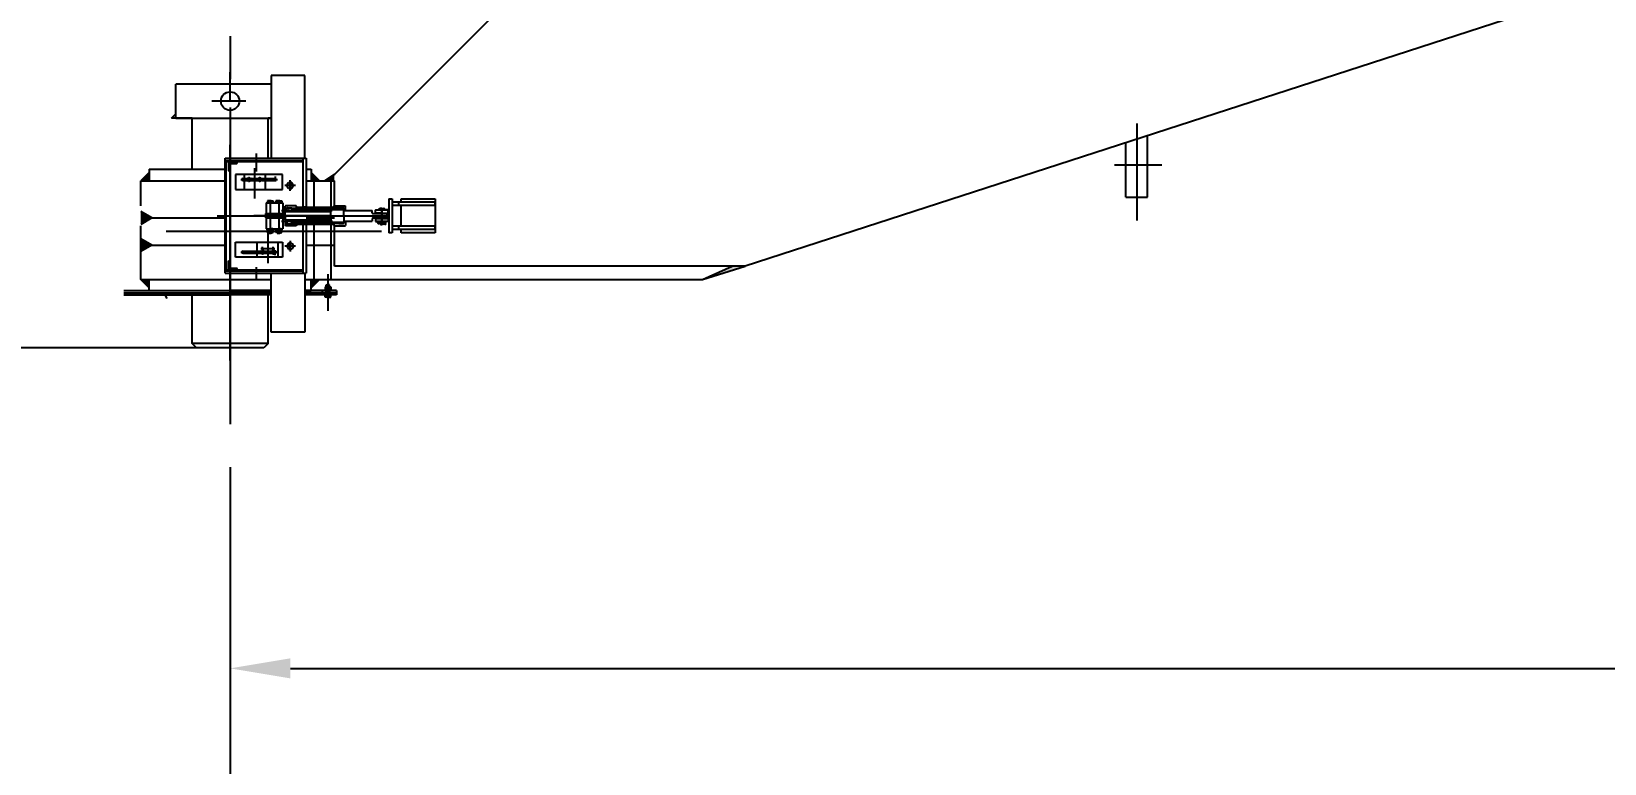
# Model space of a CAD drawing. Header units: millimetres. Extents: x 0 to 25200, y 0 to 17820.
# Drawn here: x 3734 to 8429, y 3996 to 6180 of the extents above; entities that cross this region are included whole.
import ezdxf

# ---------------------------------------------------------------- set-up
doc = ezdxf.new("R2010")
doc.units = ezdxf.units.MM
doc.header["$LTSCALE"] = 600
doc.linetypes.add('G', pattern=[2, 1.25, -0.25, 0.25, -0.25])
for name, color, linetype in [('01', 7, 'Continuous'), ('02', 1, 'Continuous'), ('05', 142, 'G'), ('08', 1, 'Continuous')]:
    doc.layers.add(name, color=color, linetype=linetype)
doc.styles.get("Standard").update_dxf_attribs({"font": 'isocp', "width": 0.707, "bigfont": 'intecad.shx'})
doc.dimstyles.new('INTE', dxfattribs={"dimscale": 60, "dimtxt": 7, "dimasz": 3, "dimexe": 3, "dimexo": 0, "dimgap": 1, "dimtad": 1, "dimdec": 0, "dimdsep": 46, "dimtxsty": 'Standard', "dimcen": 0, "dimclrd": 1, "dimclre": 1, "dimclrt": 3, "dimaunit": 1, "dimadec": 0, "dimazin": 0, "dimtfac": 1, "dimtdec": 0, "dimtmove": 0, "dimatfit": 0, "dimfxl": 0, "dimarcsym": 0})

# ---------------------------------------------------------------- blocks, each defined once
blk = doc.blocks.new('*U121')
at = {"layer": '01'}
for p, q in [((-7.7, 2.6), (-7.7, 0)), ((0, 2.6), (-7.7, 2.6)), ((-7.7, 0), (0, 0)), ((0, 0), (-1.5, 2.6)), ((0, 2.6), (1.5, 0)), ((0, 2.6), (7.7, 2.6)), ((7.7, 0), (0, 0)), ((7.7, 2.6), (7.7, 0))]:
    blk.add_line(p, q, dxfattribs=at)
at = {"layer": '05'}
blk.add_line((0, 4.7), (0, -2.1), dxfattribs=at)
blk = doc.blocks.new('*U122')
at = {"layer": '01'}
for p, q in [((-8.4, 0), (-8.4, 8.9)), ((-8.4, 8.9), (0, 8.9)), ((-8.4, 5), (0, 5)), ((0, 8.9), (0, 0)), ((0, -8.9), (0, 0)), ((-8.4, 0), (-8.4, -8.9)), ((-8.4, -5), (0, -5)), ((-8.4, -8.9), (0, -8.9))]:
    blk.add_line(p, q, dxfattribs=at)
at = {"layer": '05'}
blk.add_line((-9.5, 0), (1.1, 0), dxfattribs=at)
blk = doc.blocks.new('*U123')
at = {"layer": '01'}
for p, q in [((-6.4, 0), (-6.4, 8.8)), ((-6.4, 8.8), (0, 8.8)), ((0, 5), (-6.4, 5)), ((-6.4, 0), (-6.4, -8.8)), ((0, 8.8), (0, 0)), ((0, 5), (30, 5)), ((0, -8.8), (0, 0)), ((4.5, 5), (4.5, 0)), ((4.5, -5), (4.5, 0)), ((30, 5), (30, 0)), ((30, -5), (30, 0)), ((0, -5), (-6.4, -5)), ((-6.4, -8.8), (0, -8.8)), ((0, -5), (30, -5))]:
    blk.add_line(p, q, dxfattribs=at)
at = {"layer": '02'}
for p, q in [((30, 4), (4.5, 4)), ((30, -4), (4.5, -4))]:
    blk.add_line(p, q, dxfattribs=at)
at = {"layer": '05'}
blk.add_line((-9.5, 0), (33.5, 0), dxfattribs=at)
blk = doc.blocks.new('*U255')
at = {"layer": '01'}
for p, q in [((-8.4, 0), (-8.4, 8.9)), ((-8.4, 8.9), (0, 8.9)), ((-8.4, 5), (0, 5)), ((0, 8.9), (0, 0)), ((0, -8.9), (0, 0)), ((-8.4, 0), (-8.4, -8.9)), ((-8.4, -5), (0, -5)), ((-8.4, -8.9), (0, -8.9))]:
    blk.add_line(p, q, dxfattribs=at)
at = {"layer": '05'}
blk.add_line((-9.5, 0), (1.1, 0), dxfattribs=at)
blk = doc.blocks.new('*U256')
at = {"layer": '01'}
for p, q in [((-7.7, 2.6), (-7.7, 0)), ((0, 2.6), (-7.7, 2.6)), ((-7.7, 0), (0, 0)), ((0, 0), (-1.5, 2.6)), ((0, 2.6), (1.5, 0)), ((0, 2.6), (7.7, 2.6)), ((7.7, 0), (0, 0)), ((7.7, 2.6), (7.7, 0))]:
    blk.add_line(p, q, dxfattribs=at)
at = {"layer": '05'}
blk.add_line((0, 4.7), (0, -2.1), dxfattribs=at)
blk = doc.blocks.new('*U259')
at = {"layer": '01'}
for p, q in [((0, 5.5), (-5, 2.6)), ((-5, 2.6), (-5, 0)), ((-5, -2.6), (-5, 0)), ((5, 2.6), (0, 5.5)), ((5, 0), (5, 2.6)), ((5, 0), (5, -2.6)), ((0, -5.5), (-5, -2.6)), ((5, -2.6), (0, -5.5))]:
    blk.add_line(p, q, dxfattribs=at)
at = {"layer": '05'}
for p, q in [((-6.9, 0), (6.3, 0)), ((0, -7.3), (0, 6.9))]:
    blk.add_line(p, q, dxfattribs=at)
blk = doc.blocks.new('*U258')
at = {"layer": '01'}
for p, q in [((0, 25), (0, 0)), ((0, 25), (2, 25)), ((0, 0), (25, 0)), ((3, 6.5), (3, 24)), ((23.5, 3), (6.5, 3)), ((25, 0), (25, 1.5))]:
    blk.add_line(p, q, dxfattribs=at)
for centre, radius, start, end in [((2, 24), 0.99, 0.2621, 90), ((6.5, 6.5), 3.5, 180, 269.8782), ((23.5, 1.5), 1.52, 0, 90)]:
    blk.add_arc(centre, radius, start, end, dxfattribs=at)
blk = doc.blocks.new('*U257')
at = {"layer": '01'}
for p, q in [((0, 10), (-9, 4.8)), ((-9, 4.8), (-9, 0)), ((-9, -4.8), (-9, 0)), ((9, 4.8), (0, 10)), ((9, 0), (9, 4.8)), ((9, 0), (9, -4.8)), ((0, -10), (-9, -4.8)), ((9, -4.8), (0, -10))]:
    blk.add_line(p, q, dxfattribs=at)
at = {"layer": '05'}
for p, q in [((-10.9, 0), (10.3, 0)), ((0, -11.8), (0, 11.4))]:
    blk.add_line(p, q, dxfattribs=at)
blk = doc.blocks.new('*D319')
at = {"layer": '08', "color": 1, "lineweight": -2}
for p, q in [((22004.9, 5926.2), (22004.9, 4100.2)), ((4326.9, 4761.4), (4326.9, 4100.2)), ((4506.9, 4280.2), (21824.9, 4280.2))]:
    blk.add_line(p, q, dxfattribs=at)
at = {"layer": '08', "color": 1}
for points in [[(4506.9, 4310.2), (4506.9, 4250.2), (4326.9, 4280.2)], [(21824.9, 4310.2), (21824.9, 4250.2), (22004.9, 4280.2)]]:
    blk.add_solid(points, dxfattribs=at)
at = {"layer": 'DEFPOINTS', "color": 0}
for p in [(22004.9, 5926.2), (4326.9, 4761.4), (22004.9, 4280.2)]:
    blk.add_point(p, dxfattribs=at)
at = {"layer": '08', "color": 3, "insert": (13165.9, 4550.2), "char_height": 420, "attachment_point": 5}
blk.add_mtext('17678', dxfattribs=at)
blk = doc.blocks.new('*D320')
at = {"layer": '08', "color": 1, "lineweight": -2}
for p, q in [((23300.3, 7375), (23300.3, 3352.3)), ((4326.9, 4761.4), (4326.9, 3352.3)), ((4506.9, 3532.3), (23120.3, 3532.3))]:
    blk.add_line(p, q, dxfattribs=at)
at = {"layer": '08', "color": 1}
for points in [[(4506.9, 3562.3), (4506.9, 3502.3), (4326.9, 3532.3)], [(23120.3, 3562.3), (23120.3, 3502.3), (23300.3, 3532.3)]]:
    blk.add_solid(points, dxfattribs=at)
at = {"layer": 'DEFPOINTS', "color": 0}
for p in [(23300.3, 7375), (4326.9, 4761.4), (23300.3, 3532.3)]:
    blk.add_point(p, dxfattribs=at)
at = {"layer": '08', "color": 3, "insert": (13813.6, 3802.3), "char_height": 420, "attachment_point": 5}
blk.add_mtext('18973', dxfattribs=at)
blk = doc.blocks.new('*D323')
at = {"layer": '08', "color": 1, "lineweight": -2}
for p, q in [((4248.9, 9844.8), (3076.1, 9844.8)), ((3256.1, 5416.2), (3256.1, 9664.8)), ((4248.9, 5236.2), (3076.1, 5236.2))]:
    blk.add_line(p, q, dxfattribs=at)
at = {"layer": '08', "color": 1}
for points in [[(3226.1, 9664.8), (3286.1, 9664.8), (3256.1, 9844.8)], [(3226.1, 5416.2), (3286.1, 5416.2), (3256.1, 5236.2)]]:
    blk.add_solid(points, dxfattribs=at)
at = {"layer": 'DEFPOINTS', "color": 0}
for p in [(3256.1, 9844.8), (4248.9, 9844.8), (4248.9, 5236.2)]:
    blk.add_point(p, dxfattribs=at)
at = {"layer": '08', "color": 3, "insert": (2986.1, 7540.5), "char_height": 420, "attachment_point": 5, "rotation": 90}
blk.add_mtext('4609', dxfattribs=at)

msp = doc.modelspace()

# ---------------------------------------------------------------- hatches: boundary and pattern name
at = {"layer": '01', "ltscale": 0.857143}
for points in [[(4085.4, 5759.5), (4059.9, 5734.5), (4085.4, 5734.5)], [(4609.8, 5734.5), (4637.9, 5752.8), (4637.9, 5734.5)], [(4543.8, 5657.2), (4541.1, 5654.6), (4543.8, 5654.6)], [(4543.8, 5602.9), (4541.1, 5605.6), (4543.8, 5605.6)], [(5736.9, 5440.5), (5824.9, 5480), (5863.9, 5480)], [(4085.4, 5415.5), (4085.4, 5440.5), (4059.9, 5440.5)], [(4568.4, 5415.5), (4593.9, 5440.5), (4568.4, 5440.5)]]:
    msp.add_hatch(color=256, dxfattribs=at).paths.add_polyline_path(points)
at = {"layer": '01', "linetype": 'Continuous', "ltscale": 0.857143}
for points in [[(4568.4, 5759.5), (4586.9, 5741.4), (4586.9, 5734.5), (4568.4, 5734.5)], [(4593.9, 5734.5), (4586.9, 5734.5), (4586.9, 5741.4)]]:
    msp.add_hatch(color=7, dxfattribs=at).paths.add_polyline_path(points)
at = {"layer": '01', "ltscale": 0.857143}
h = msp.add_hatch(color=256, dxfattribs=at)
h.paths.add_polyline_path([(4059.9, 5623.6), (4059.9, 5604.6), (4092.8, 5623.6), (4092.8, 5623.6)])
h.paths.add_polyline_path([(4059.9, 5642.6), (4059.9, 5623.6), (4092.8, 5623.6)])
h = msp.add_hatch(color=256, dxfattribs=at)
h.paths.add_polyline_path([(4059.9, 5542.5), (4059.9, 5561.6), (4092.8, 5542.6), (4092.8, 5542.5)])
h.paths.add_polyline_path([(4059.9, 5523.5), (4059.9, 5542.5), (4092.8, 5542.5)])

# ---------------------------------------------------------------- linework, layer by layer
at = {"ltscale": 0.857143}
for p, q in [((4449.4, 6023.1), (4164.9, 6023.1)), ((4164.9, 5921.1), (4164.9, 6023.1)), ((4151.9, 5921.1), (4164.9, 5934.1)), ((4213.4, 5921.1), (4151.9, 5921.1)), ((4449.4, 5921.1), (4440.4, 5921.1)), ((4009.9, 5407), (4326.9, 5407)), ((4009.9, 5400), (4326.9, 5400)), ((4449.4, 5407), (4326.9, 5407)), ((4449.4, 5400), (4326.9, 5400)), ((4643.9, 5407), (4549.4, 5407)), ((4643.9, 5400), (4549.4, 5400)), ((4601.2, 5407), (4601.2, 5394)), ((4643.9, 5407), (4643.9, 5394)), ((4009.9, 5397), (4326.9, 5397)), ((4009.9, 5395.5), (4326.9, 5395.5)), ((4009.9, 5394), (4326.9, 5394)), ((4138.9, 5383.5), (4132.8, 5394)), ((4449.4, 5397), (4326.9, 5397)), ((4449.4, 5395.5), (4326.9, 5395.5)), ((4449.4, 5394), (4326.9, 5394)), ((4643.9, 5397), (4549.4, 5397)), ((4643.9, 5395.5), (4549.4, 5395.5)), ((4643.9, 5394), (4549.4, 5394)), ((4226.4, 5236.2), (4213.4, 5249.2)), ((4440.4, 5249.2), (4427.4, 5236.2))]:
    msp.add_line(p, q, dxfattribs=at)
msp.add_circle((4326.9, 5972.1), 27.5, dxfattribs=at)
at = {"layer": '01', "color": 7, "linetype": 'Continuous', "ltscale": 0.857143}
for p, q in [((9428, 6636.7), (5863.9, 5480)), ((4637.9, 5752.8), (5401.8, 6516.7)), ((7064.4, 5686), (7064.4, 5869.6)), ((7000.4, 5686), (7000.4, 5848.9)), ((4311.8, 5794.6), (4543.8, 5794.6)), ((4314.8, 5791.6), (4543.8, 5791.6)), ((4059.9, 5734.5), (4311.8, 5734.5)), ((4059.9, 5660.1), (4059.9, 5734.5)), ((4085.4, 5769), (4311.8, 5769)), ((4085.4, 5769), (4085.4, 5734.5)), ((4553.8, 5769), (4568.4, 5769)), ((4553.8, 5734.5), (4637.9, 5734.5)), ((4568.4, 5769), (4568.4, 5734.5)), ((4577.9, 5654.6), (4577.9, 5734.5)), ((4627.9, 5654.6), (4627.9, 5734.5)), ((4637.9, 5660.1), (4637.9, 5734.5)), ((4800.3, 5681.1), (4800.3, 5579.1)), ((4810.3, 5681.1), (4810.3, 5579.1)), ((4092.8, 5623.6), (4059.9, 5642.6)), ((4433.8, 5636.6), (4489.3, 5636.6)), ((4434.3, 5668.6), (4484.3, 5668.6)), ((4434.3, 5668.6), (4434.3, 5636.6)), ((4484.3, 5668.6), (4484.3, 5636.6)), ((4495.8, 5644.1), (4490.8, 5644.1)), ((4490.8, 5638.1), (4490.8, 5642.6)), ((4490.8, 5642.6), (4626.3, 5642.6)), ((4510.8, 5652.9), (4524.8, 5652.9)), ((4510.8, 5650.1), (4650.8, 5650.1)), ((4553.8, 5655.6), (4543.8, 5655.6)), ((4600.8, 5654.6), (4543.8, 5654.6)), ((4627.8, 5630.1), (4627.8, 5649.1)), ((4627.8, 5649.1), (4665.8, 5649.1)), ((4650.8, 5652.9), (4636.8, 5652.9)), ((4665.8, 5630.1), (4665.8, 5649.1)), ((4665.8, 5647.1), (4670.8, 5647.1)), ((4667.3, 5646.1), (4750.8, 5646.1)), ((4752.3, 5636.6), (4795.8, 5636.6)), ((4059.9, 5623.6), (4311.8, 5623.6)), ((4059.9, 5440.5), (4059.9, 5600.1)), ((4433.8, 5623.6), (4489.3, 5623.6)), ((4434.3, 5623.6), (4434.3, 5591.6)), ((4434.3, 5591.6), (4484.3, 5591.6)), ((4484.3, 5623.6), (4484.3, 5591.6)), ((4490.8, 5617.6), (4490.8, 5622.1)), ((4490.8, 5617.6), (4626.3, 5617.6)), ((4495.8, 5616.1), (4490.8, 5616.1)), ((4510.8, 5610.1), (4650.8, 5610.1)), ((4510.8, 5607.2), (4524.8, 5607.2)), ((4543.8, 5605.6), (4600.8, 5605.6)), ((4553.8, 5604.6), (4543.8, 5604.6)), ((4553.8, 5623.6), (4637.9, 5623.6)), ((4577.9, 5440.5), (4577.9, 5605.6)), ((4627.8, 5630.1), (4627.8, 5611.1)), ((4627.8, 5611.1), (4665.8, 5611.1)), ((4627.9, 5440.5), (4627.9, 5605.6)), ((4650.8, 5607.2), (4636.8, 5607.2)), ((4637.9, 5480), (4637.9, 5600.1)), ((4665.8, 5630.1), (4665.8, 5611.1)), ((4665.8, 5613.1), (4670.8, 5613.1)), ((4667.3, 5614.1), (4750.8, 5614.1)), ((4750.8, 5622.1), (4750.8, 5614.1)), ((4752.3, 5623.6), (4795.8, 5623.6)), ((4774.8, 5610.1), (4771.3, 5610.1)), ((4774.8, 5607.1), (4771.3, 5607.1)), ((4772, 5608.6), (4774.8, 5608.6)), ((4774.8, 5606.1), (4784.8, 5606.1)), ((4784.8, 5610.1), (4790.8, 5610.1)), ((4790.8, 5608.6), (4784.8, 5608.6)), ((4784.8, 5608.6), (4791.8, 5605.8)), ((4784.8, 5607), (4791.3, 5604.4)), ((4790.8, 5610.1), (4790.8, 5608.6)), ((4791.3, 5604.4), (4791.8, 5605.8)), ((4059.9, 5542.5), (4311.8, 5542.5)), ((4092.8, 5542.5), (4059.9, 5523.5)), ((4553.8, 5542.5), (4637.9, 5542.5)), ((4311.8, 5465.6), (4543.8, 5465.6)), ((4314.8, 5468.6), (4543.8, 5468.6)), ((5863.9, 5480), (4637.9, 5480)), ((4059.9, 5440.5), (4449.4, 5440.5)), ((4085.4, 5407), (4085.4, 5440.5)), ((4085.4, 5407), (4449.4, 5407)), ((4549.4, 5440.5), (5736.9, 5440.5)), ((4549.4, 5407), (4568.4, 5407)), ((4568.4, 5407), (4568.4, 5440.5))]:
    msp.add_line(p, q, dxfattribs=at)
at = {"layer": '01', "ltscale": 0.857143}
for p, q in [((4449.4, 6048.1), (4449.4, 5801.6)), ((4549.4, 6048.1), (4449.4, 6048.1)), ((4549.4, 5801.6), (4549.4, 6048.1)), ((4164.9, 5921.1), (4449.4, 5921.1)), ((4213.4, 5769), (4213.4, 5921.1)), ((4440.4, 5801.6), (4440.4, 5921.1)), ((4311.8, 5801.6), (4553.8, 5801.6)), ((4311.8, 5458.6), (4311.8, 5801.6)), ((4314.8, 5465.6), (4314.8, 5794.6)), ((4543.8, 5801.6), (4543.8, 5654.6)), ((4553.8, 5801.6), (4553.8, 5654.6)), ((4085.4, 5759.5), (4059.9, 5734.5)), ((4483.3, 5753.6), (4343.3, 5753.6)), ((4343.3, 5753.6), (4343.3, 5708.6)), ((4365.3, 5741.6), (4380.4, 5741.6)), ((4365.3, 5735.6), (4380.3, 5735.6)), ((4369.2, 5753.6), (4369.2, 5708.6)), ((4374.7, 5741.6), (4374.7, 5735.6)), ((4387.9, 5741.6), (4412.4, 5741.6)), ((4388, 5735.6), (4412.3, 5735.6)), ((4419.9, 5741.6), (4461.3, 5741.6)), ((4420, 5735.6), (4461.3, 5735.6)), ((4425.7, 5735.6), (4425.7, 5741.6)), ((4431.2, 5753.6), (4431.2, 5708.6)), ((4483.3, 5708.6), (4483.3, 5753.6)), ((4568.4, 5759.5), (4593.9, 5734.5)), ((4637.9, 5752.8), (4609.8, 5734.5)), ((4343.3, 5708.6), (4483.3, 5708.6)), ((4800.3, 5681.1), (4810.3, 5681.1)), ((4836.8, 5671.1), (4836.8, 5681.1)), ((4836.8, 5681.1), (4939, 5681.1)), ((4939, 5681.1), (4939, 5579.1)), ((7000.4, 5686), (7064.4, 5686)), ((4433.8, 5623.6), (4433.8, 5636.6)), ((4437.9, 5675), (4437.9, 5668.6)), ((4446.8, 5675), (4437.9, 5675)), ((4437.9, 5668.6), (4446.8, 5668.6)), ((4441.8, 5668.6), (4441.8, 5675)), ((4446.8, 5675), (4455.7, 5675)), ((4455.7, 5668.6), (4446.8, 5668.6)), ((4451.8, 5668.6), (4451.8, 5675)), ((4455.7, 5675), (4455.7, 5668.6)), ((4462.9, 5675), (4462.9, 5668.6)), ((4471.8, 5675), (4462.9, 5675)), ((4462.9, 5668.6), (4471.8, 5668.6)), ((4466.8, 5668.6), (4466.8, 5675)), ((4471.8, 5675), (4480.7, 5675)), ((4480.7, 5668.6), (4471.8, 5668.6)), ((4476.8, 5668.6), (4476.8, 5675)), ((4480.7, 5675), (4480.7, 5668.6)), ((4491.8, 5660.1), (4490.8, 5659.1)), ((4490.8, 5630.1), (4490.8, 5659.1)), ((4523.8, 5660.1), (4491.8, 5660.1)), ((4495.8, 5642.6), (4495.8, 5652.1)), ((4495.8, 5642.6), (4495.8, 5646.1)), ((4497.7, 5642.6), (4498.3, 5646.2)), ((4497.8, 5654.1), (4510.8, 5654.1)), ((4498.3, 5642.6), (4498.3, 5646.1)), ((4500.2, 5642.6), (4500.8, 5646.3)), ((4502.8, 5642.6), (4503.3, 5645.9)), ((4503.9, 5642.6), (4503.3, 5646.3)), ((4510.2, 5642.6), (4510.8, 5646.3)), ((4510.8, 5642.6), (4510.8, 5654.6)), ((4510.8, 5652.1), (4510.8, 5642.6)), ((4512.8, 5642.6), (4513.3, 5645.9)), ((4513.9, 5642.6), (4513.3, 5646.3)), ((4520.2, 5642.6), (4520.8, 5646.3)), ((4522.8, 5642.6), (4523.3, 5645.9)), ((4523.9, 5642.6), (4523.3, 5646.3)), ((4524.8, 5659.1), (4523.8, 5660.1)), ((4524.8, 5652.9), (4524.8, 5659.1)), ((4543.8, 5654.6), (4524.8, 5654.6)), ((4541.1, 5654.6), (4543.8, 5657.2)), ((4572.2, 5642.6), (4572.8, 5646.3)), ((4574.8, 5642.6), (4575.3, 5645.9)), ((4575.9, 5642.6), (4575.3, 5646.3)), ((4582.2, 5642.6), (4582.8, 5646.3)), ((4584.8, 5642.6), (4585.3, 5645.9)), ((4585.9, 5642.6), (4585.3, 5646.3)), ((4592.2, 5642.6), (4592.8, 5646.3)), ((4594.8, 5642.6), (4595.3, 5645.9)), ((4595.9, 5642.6), (4595.3, 5646.3)), ((4636.8, 5654.6), (4600.8, 5654.6)), ((4602.2, 5642.6), (4602.8, 5646.3)), ((4604.8, 5642.6), (4605.3, 5645.9)), ((4605.9, 5642.6), (4605.3, 5646.3)), ((4612.2, 5642.6), (4612.8, 5646.3)), ((4614.8, 5642.6), (4615.3, 5645.9)), ((4615.9, 5642.6), (4615.3, 5646.3)), ((4622.2, 5642.6), (4622.8, 5646.3)), ((4624.8, 5642.6), (4625.3, 5645.9)), ((4625.3, 5642.6), (4625.3, 5646.1)), ((4627.8, 5614.1), (4627.8, 5646.1)), ((4636.8, 5659.1), (4637.8, 5660.1)), ((4636.8, 5652.9), (4636.8, 5659.1)), ((4637.8, 5660.1), (4669.8, 5660.1)), ((4650.8, 5649.1), (4650.8, 5654.6)), ((4663.8, 5654.1), (4650.8, 5654.1)), ((4650.8, 5649.1), (4650.8, 5652.1)), ((4665.8, 5630.1), (4665.8, 5652.1)), ((4669.8, 5660.1), (4670.8, 5659.1)), ((4670.8, 5646.1), (4670.8, 5659.1)), ((4750.8, 5638.1), (4750.8, 5646.1)), ((4760.8, 5647.1), (4761.3, 5647.6)), ((4798.8, 5647.1), (4760.8, 5647.1)), ((4760.8, 5638.1), (4760.8, 5647.1)), ((4760.8, 5638.1), (4798.8, 5638.1)), ((4761.3, 5637.6), (4760.8, 5638.1)), ((4761.3, 5647.6), (4779.8, 5647.6)), ((4779.8, 5637.6), (4761.3, 5637.6)), ((4769.8, 5649.6), (4769.8, 5647.6)), ((4779.8, 5649.6), (4769.8, 5649.6)), ((4769.8, 5647.6), (4779.8, 5647.6)), ((4779.8, 5652.1), (4774.1, 5652.1)), ((4774.1, 5649.6), (4779.8, 5649.6)), ((4774.8, 5637.6), (4774.8, 5636.6)), ((4779.8, 5652.1), (4785.6, 5652.1)), ((4779.8, 5649.6), (4789.8, 5649.6)), ((4785.5, 5649.6), (4779.8, 5649.6)), ((4798.3, 5647.6), (4779.8, 5647.6)), ((4779.8, 5637.6), (4798.3, 5637.6)), ((4784.8, 5637.6), (4784.8, 5636.6)), ((4789.8, 5649.6), (4789.8, 5647.6)), ((4795.8, 5623.6), (4795.8, 5636.6)), ((4798.8, 5647.1), (4798.3, 5647.6)), ((4798.3, 5637.6), (4798.8, 5638.1)), ((4798.8, 5638.1), (4798.8, 5647.1)), ((4939, 5671.1), (4810.3, 5671.1)), ((4939, 5661.1), (4810.3, 5661.1)), ((4830.3, 5661.1), (4830.3, 5671.1)), ((4836.8, 5599.1), (4836.8, 5661.1)), ((4939, 5661.1), (4939, 5671.1)), ((4092.9, 5623.6), (4060, 5604.6)), ((4490.8, 5630.1), (4490.8, 5601.1)), ((4491.8, 5600.1), (4490.8, 5601.1)), ((4523.8, 5600.1), (4491.8, 5600.1)), ((4495.8, 5617.6), (4495.8, 5608.1)), ((4495.8, 5614.1), (4495.8, 5617.6)), ((4495.8, 5614.3), (4496.3, 5617.6)), ((4497.8, 5606.1), (4510.8, 5606.1)), ((4498.3, 5613.9), (4498.9, 5617.6)), ((4505.8, 5613.9), (4505.2, 5617.6)), ((4505.8, 5614.3), (4506.3, 5617.6)), ((4508.3, 5613.9), (4508.9, 5617.6)), ((4510.8, 5617.6), (4510.8, 5605.5)), ((4510.8, 5617.6), (4510.8, 5608.1)), ((4515.8, 5613.9), (4515.2, 5617.6)), ((4515.8, 5614.3), (4516.3, 5617.6)), ((4518.3, 5613.9), (4518.9, 5617.6)), ((4524.8, 5601.1), (4523.8, 5600.1)), ((4524.8, 5607.2), (4524.8, 5601.1)), ((4524.8, 5605.6), (4543.8, 5605.6)), ((4525.8, 5613.9), (4525.2, 5617.6)), ((4525.8, 5614.3), (4526.3, 5617.6)), ((4528.3, 5613.9), (4528.9, 5617.6)), ((4541.1, 5605.6), (4543.8, 5602.9)), ((4543.8, 5605.6), (4543.8, 5458.6)), ((4553.8, 5605.6), (4553.8, 5458.6)), ((4577.8, 5613.9), (4577.2, 5617.6)), ((4577.8, 5614.3), (4578.3, 5617.6)), ((4580.3, 5613.9), (4580.9, 5617.6)), ((4587.8, 5613.9), (4587.2, 5617.6)), ((4587.8, 5614.3), (4588.3, 5617.6)), ((4590.3, 5613.9), (4590.9, 5617.6)), ((4597.8, 5613.9), (4597.2, 5617.6)), ((4597.8, 5614.3), (4598.3, 5617.6)), ((4600.3, 5613.9), (4600.9, 5617.6)), ((4600.8, 5605.6), (4636.8, 5605.6)), ((4607.8, 5613.9), (4607.2, 5617.6)), ((4607.8, 5614.3), (4608.3, 5617.6)), ((4610.3, 5613.9), (4610.9, 5617.6)), ((4617.8, 5613.9), (4617.2, 5617.6)), ((4617.8, 5614.3), (4618.3, 5617.6)), ((4620.3, 5613.9), (4620.9, 5617.6)), ((4625.3, 5614), (4625, 5617.6)), ((4625.3, 5614.1), (4625.3, 5617.6)), ((4636.8, 5607.2), (4636.8, 5601.1)), ((4636.8, 5601.1), (4637.8, 5600.1)), ((4637.8, 5600.1), (4669.8, 5600.1)), ((4650.8, 5611.1), (4650.8, 5605.5)), ((4650.8, 5608.1), (4650.8, 5611.1)), ((4663.8, 5606.1), (4650.8, 5606.1)), ((4665.8, 5630.1), (4665.8, 5608.1)), ((4669.8, 5600.1), (4670.8, 5601.1)), ((4670.8, 5614.1), (4670.8, 5601.1)), ((4761.3, 5622.6), (4760.8, 5622.1)), ((4760.8, 5622.1), (4798.8, 5622.1)), ((4760.8, 5622.1), (4760.8, 5613.1)), ((4798.8, 5613.1), (4760.8, 5613.1)), ((4760.8, 5613.1), (4761.3, 5612.6)), ((4779.8, 5622.6), (4761.3, 5622.6)), ((4761.3, 5612.6), (4779.8, 5612.6)), ((4769.8, 5612.6), (4779.8, 5612.6)), ((4769.8, 5610.6), (4769.8, 5612.6)), ((4779.8, 5610.6), (4769.8, 5610.6)), ((4774.8, 5623.6), (4774.8, 5622.6)), ((4774.8, 5610.6), (4774.8, 5606.1)), ((4774.8, 5606.1), (4775.7, 5604.6)), ((4775.7, 5604.6), (4779.8, 5604.6)), ((4779.8, 5622.6), (4798.3, 5622.6)), ((4798.3, 5612.6), (4779.8, 5612.6)), ((4789.8, 5612.6), (4779.8, 5612.6)), ((4779.8, 5610.6), (4789.8, 5610.6)), ((4783.9, 5604.6), (4779.8, 5604.6)), ((4784.8, 5606.1), (4783.9, 5604.6)), ((4784.8, 5623.6), (4784.8, 5622.6)), ((4784.8, 5610.6), (4784.8, 5606.1)), ((4789.8, 5610.6), (4789.8, 5612.6)), ((4798.3, 5622.6), (4798.8, 5622.1)), ((4798.8, 5613.1), (4798.3, 5612.6)), ((4798.8, 5622.1), (4798.8, 5613.1)), ((4939, 5599.1), (4810.3, 5599.1)), ((4939, 5589.1), (4810.3, 5589.1)), ((4830.3, 5589.1), (4830.3, 5599.1)), ((4836.8, 5579.1), (4836.8, 5589.1)), ((4939, 5589.1), (4939, 5599.1)), ((4092.9, 5542.5), (4060, 5561.5)), ((4343.3, 5551.6), (4483.3, 5551.6)), ((4343.3, 5506.6), (4343.3, 5551.6)), ((4408, 5506.6), (4408, 5551.6)), ((4441.8, 5580.6), (4441.8, 5578.6)), ((4441.8, 5578.6), (4446.8, 5578.6)), ((4451.8, 5578.6), (4446.8, 5578.6)), ((4451.8, 5580.6), (4451.8, 5578.6)), ((4466.8, 5580.6), (4466.8, 5578.6)), ((4466.8, 5578.6), (4471.8, 5578.6)), ((4470, 5506.6), (4470, 5551.6)), ((4476.8, 5578.6), (4471.8, 5578.6)), ((4476.8, 5580.6), (4476.8, 5578.6)), ((4483.3, 5551.6), (4483.3, 5506.6)), ((4810.3, 5579.1), (4800.3, 5579.1)), ((4810.3, 5579.1), (4810.3, 5579.1)), ((4939, 5579.1), (4836.8, 5579.1)), ((4483.3, 5506.6), (4343.3, 5506.6)), ((4365.3, 5524.6), (4419.2, 5524.6)), ((4365.3, 5518.6), (4419.3, 5518.6)), ((4426.8, 5524.6), (4451.2, 5524.6)), ((4426.8, 5518.6), (4451.3, 5518.6)), ((4458.8, 5524.6), (4461.3, 5524.6)), ((4458.8, 5518.6), (4461.3, 5518.6)), ((4464.5, 5524.6), (4464.5, 5518.6)), ((4311.8, 5458.6), (4553.8, 5458.6)), ((4449.4, 5283.1), (4449.4, 5458.6)), ((4549.4, 5458.6), (4549.4, 5283.1)), ((5736.9, 5440.5), (5863.9, 5480)), ((5736.9, 5440.5), (5824.9, 5480)), ((4085.4, 5415.5), (4059.9, 5440.5)), ((4568.4, 5415.5), (4593.9, 5440.5)), ((4213.4, 5249.2), (4213.4, 5394)), ((4440.4, 5249.2), (4440.4, 5394)), ((4549.4, 5283.1), (4449.4, 5283.1)), ((4440.4, 5249.2), (4213.4, 5249.2)), ((4427.4, 5236.2), (4226.4, 5236.2))]:
    msp.add_line(p, q, dxfattribs=at)
at = {"layer": '01', "color": 7, "linetype": 'Continuous', "ltscale": 0.857143}
for radius in [2, 1.16]:
    msp.add_circle((4770, 5608.6), radius, dxfattribs=at)
at = {"layer": '01', "ltscale": 0.857143}
for centre, radius, start, end in [((4365.3, 5738.6), 3, 90, 270), ((4461.3, 5738.6), 3, 270, 90), ((4497.8, 5652.1), 2, 90, 180), ((4497.1, 5646.1), 1.25, 0, 180), ((4502.1, 5646.1), 1.25, 0, 180), ((4512.1, 5646.1), 1.25, 0, 180), ((4522.1, 5646.1), 1.25, 0, 180), ((4574.1, 5646.1), 1.25, 0, 180), ((4584.1, 5646.1), 1.25, 0, 180), ((4594.1, 5646.1), 1.25, 0, 180), ((4604.1, 5646.1), 1.25, 0, 180), ((4614.1, 5646.1), 1.25, 0, 180), ((4624.1, 5646.1), 1.25, 0, 180), ((4626.6, 5646.1), 1.25, 0, 180), ((4663.8, 5652.1), 2, 0, 90), ((4752.3, 5638.1), 1.5, 180, 270), ((4774.1, 5650.8), 1.25, 92.3977, 270), ((4785.6, 5650.8), 1.25, 267.6015, 89.9997), ((4497.1, 5614.1), 1.25, 180, 0), ((4497.8, 5608.1), 2, 180, 270), ((4507.1, 5614.1), 1.25, 180, 0), ((4517.1, 5614.1), 1.25, 180, 0), ((4527.1, 5614.1), 1.25, 180, 0), ((4579.1, 5614.1), 1.25, 180, 0), ((4589.1, 5614.1), 1.25, 180, 0), ((4599.1, 5614.1), 1.25, 180, 0), ((4609.1, 5614.1), 1.25, 180, 0), ((4619.1, 5614.1), 1.25, 180, 0), ((4626.5, 5614.1), 1.25, 180, 0), ((4663.8, 5608.1), 2, 270, 0), ((4365.3, 5521.6), 3, 90, 270), ((4461.3, 5521.6), 3, 270, 90)]:
    msp.add_arc(centre, radius, start, end, dxfattribs=at)
at = {"layer": '01', "color": 7, "linetype": 'Continuous', "ltscale": 0.857143}
for centre, start, end in [((4489.3, 5638.1), 270, 0), ((4626.3, 5644.1), 270, 0), ((4667.3, 5647.6), 180, 270), ((4489.3, 5622.1), 0, 90), ((4626.3, 5616.1), 0, 90), ((4667.3, 5612.6), 90, 180), ((4752.3, 5622.1), 90, 180)]:
    msp.add_arc(centre, 1.5, start, end, dxfattribs=at)
at = {"layer": '05', "ltscale": 0.857143}
for p, q in [((4326.9, 14137.5), (4326.9, 4272.8)), ((4326.9, 5198.9), (4326.9, 6058.4)), ((4373.5, 5972.1), (4272.5, 5972.1)), ((7032.4, 5905.4), (7032.4, 5615.6)), ((4404.8, 5815.7), (4404.8, 5762.4)), ((7107.4, 5781), (6966.5, 5781)), ((4368.8, 5737.2), (4368.8, 5722.3)), ((4380, 5738.6), (4421.3, 5738.6)), ((4384.2, 5743.1), (4384.2, 5734)), ((4400.2, 5681.3), (4400.2, 5771.7)), ((4416.2, 5743.1), (4416.2, 5734)), ((4461.3, 5747.4), (4461.3, 5732.4)), ((4505.8, 5704.5), (4505.8, 5736.6)), ((4326.9, 5687.7), (4326.9, 5126.4)), ((4521.9, 5720.6), (4489.7, 5720.6)), ((4446.8, 5678), (4446.8, 5575)), ((4471.8, 5678), (4471.8, 5575)), ((4480.4, 5646.1), (4630.9, 5646.1)), ((4779.8, 5653.6), (4779.8, 5603.1)), ((4779.8, 5651.6), (4779.8, 5645.8)), ((4779.8, 5634.3), (4779.8, 5650.2)), ((4288.3, 5630.1), (4802.5, 5630.1)), ((4480.4, 5630.1), (4631.3, 5630.1)), ((4480.4, 5614.1), (4632.5, 5614.1)), ((4506.1, 5630.1), (4657.5, 5630.1)), ((4767.2, 5608.6), (4779.8, 5608.6)), ((4779.8, 5608.5), (4779.8, 5614.4)), ((4785.4, 5608.6), (4779.8, 5608.6)), ((4778.9, 5583.1), (4018.7, 5583.1)), ((4439, 5578.9), (4439, 5488.4)), ((4505.8, 5555.6), (4505.8, 5523.5)), ((4407.7, 5522.9), (4407.7, 5537.9)), ((4418.8, 5532.6), (4460.2, 5532.6)), ((4423, 5528), (4423, 5537.1)), ((4455, 5528), (4455, 5537.1)), ((4461.3, 5512.8), (4461.3, 5527.7)), ((4521.9, 5539.6), (4489.7, 5539.6)), ((4404.8, 5476.8), (4404.8, 5437.4)), ((4618.9, 5455.8), (4618.9, 5346.8))]:
    msp.add_line(p, q, dxfattribs=at)
at = {"layer": '05', "color": 142, "linetype": 'G', "ltscale": 0.857143}
for p, q in [((4326.9, 5953.4), (4326.9, 5213.3)), ((4358.4, 5738.6), (4468.6, 5738.6)), ((4779.8, 5617.2), (4779.8, 5641.4)), ((4625.1, 5630.1), (4397.1, 5630.1)), ((4532, 5630.1), (4486.1, 5630.1)), ((4629.6, 5630.1), (4675.6, 5630.1)), ((4638.4, 5583.1), (4245.5, 5583.1)), ((4358.4, 5521.6), (4468.6, 5521.6))]:
    msp.add_line(p, q, dxfattribs=at)

# ---------------------------------------------------------------- block references
at = {"ltscale": 0.857143}
for name, p, rotation in [('*U122', (4618.9, 5409.6), 270), ('*U123', (4618.9, 5394), 90), ('*U121', (4618.9, 5409.6), 180)]:
    msp.add_blockref(name, p, dxfattribs=dict(at, rotation=rotation))
at = {"layer": '02', "ltscale": 0.857143}
for name, p, rotation in [('*U258', (4321.8, 5789.1), 270), ('*U259', (4384.2, 5738.5), 90), ('*U259', (4416.2, 5738.5), 90), ('*U255', (4446.8, 5589), 90), ('*U256', (4446.8, 5591.6), 180), ('*U255', (4471.8, 5589), 90), ('*U256', (4471.8, 5591.6), 180), ('*U257', (4505.8, 5539.6), 90)]:
    msp.add_blockref(name, p, dxfattribs=dict(at, rotation=rotation))
at = {"layer": '02', "ltscale": 0.857143, "xscale": -1}
for name, p, rotation in [('*U257', (4505.8, 5720.6), 90), ('*U258', (4321.8, 5471.1), 270), ('*U259', (4423, 5521.6), 90), ('*U259', (4455, 5521.6), 90)]:
    msp.add_blockref(name, p, dxfattribs=dict(at, rotation=rotation))

# ---------------------------------------------------------------- dimensions: what is measured, and where the dimension line sits
at = {"layer": '08'}
dim = msp.add_linear_dim(base=(3256.1, 9844.8), p1=(4248.9, 5236.2), p2=(4248.9, 9844.8), angle=90, dimstyle='INTE', dxfattribs=at)
dim.commit()
dim.dimension.update_dxf_attribs({"geometry": '*D323', "text_midpoint": (2986.1, 7540.5)})
for base, p2, picture, middle in [((23300.3, 3532.3), (23300.3, 7375), '*D320', (13813.6, 3802.3)), ((22004.9, 4280.2), (22004.9, 5926.2), '*D319', (13165.9, 4550.2))]:
    dim = msp.add_linear_dim(base=base, p1=(4326.9, 4761.4), p2=p2, dimstyle='INTE', dxfattribs=at)
    dim.commit()
    dim.dimension.update_dxf_attribs({"geometry": picture, "text_midpoint": middle})

doc.saveas('drawing.dxf')
